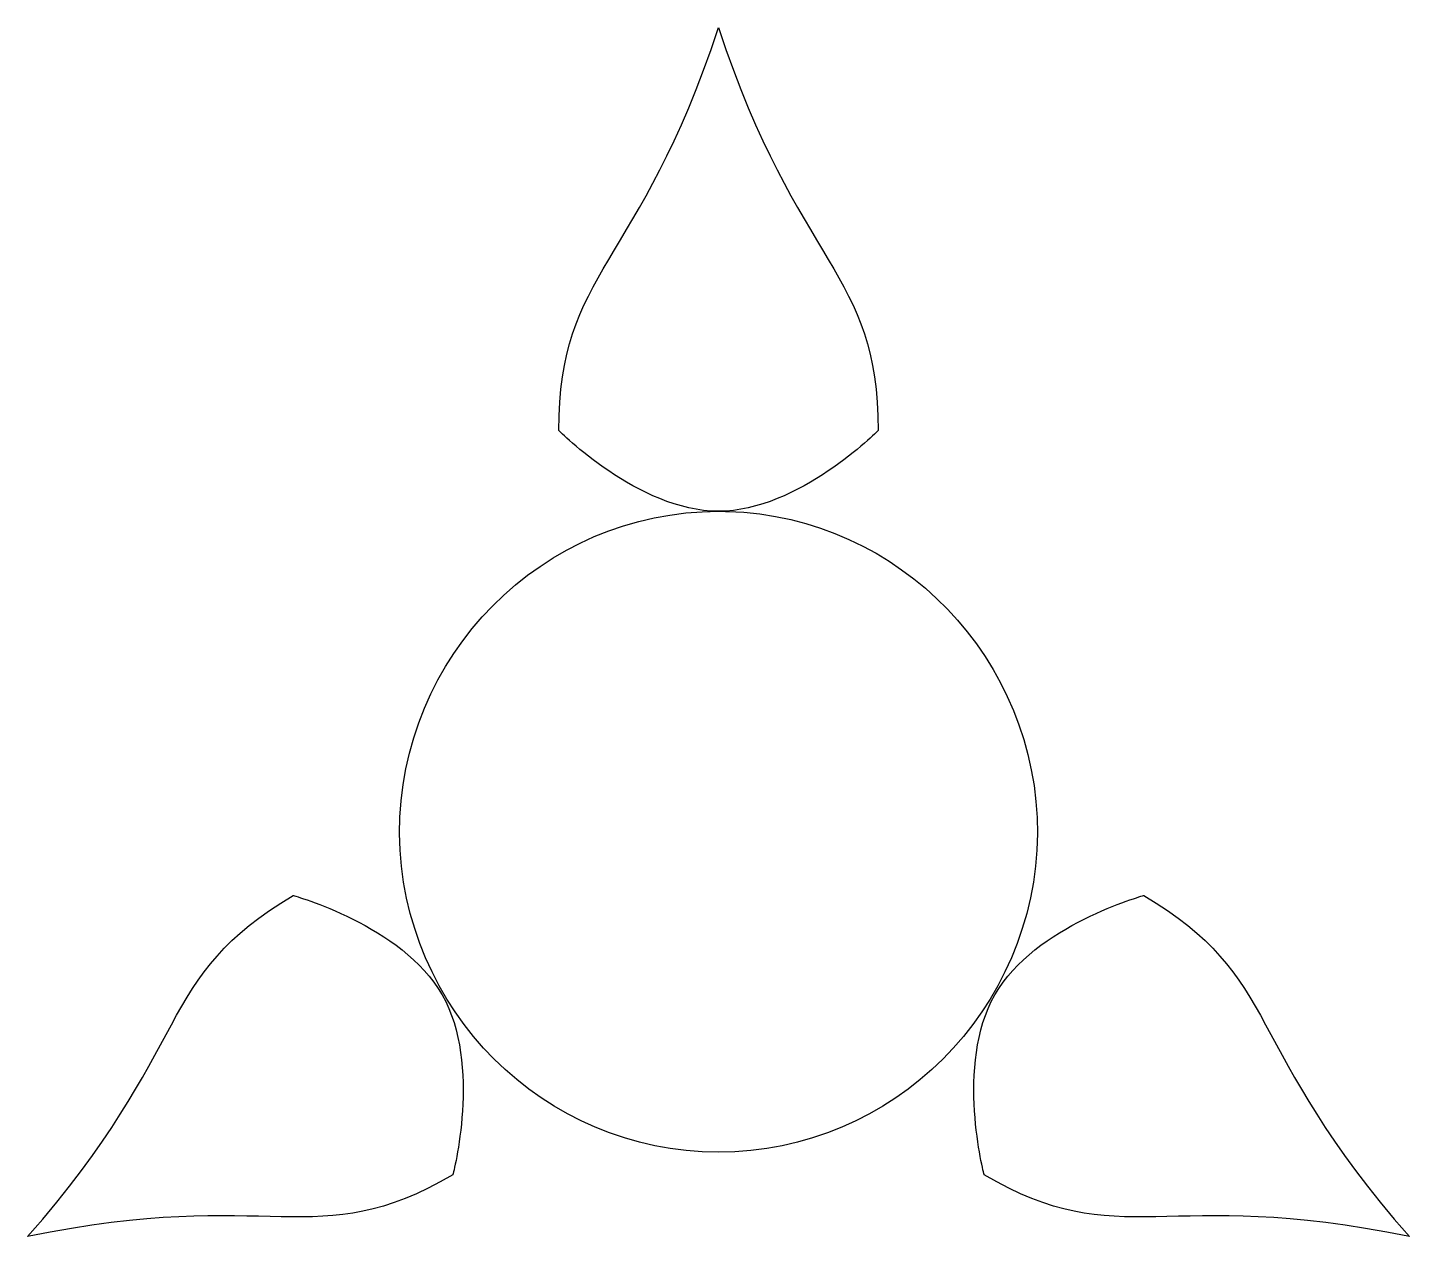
# Model space of a CAD drawing. Header units: centimetres. Extents: x -10.1 to 10.1, y -9.1 to 8.9.
import ezdxf

# ---------------------------------------------------------------- set-up
doc = ezdxf.new("R2010")
doc.units = ezdxf.units.CM
doc.header["$MEASUREMENT"] = 0
doc.layers.add('Layer 1', color=7, linetype='Continuous')

msp = doc.modelspace()

# ---------------------------------------------------------------- linework, layer by layer
at = {"layer": 'Layer 1'}
for points, knots in [([(0, 8.85527), (-1.1686, 5.31316), (-2.33771, 5.31316), (-2.33771, 2.95175), (-2.33771, 2.95175), (-2.33771, 2.95175), (-1.1686, 1.77105), (0, 1.77105), (0, 1.77105), (1.16856, 1.77105), (2.33771, 2.95175), (2.33771, 2.95175), (2.33771, 2.95175), (2.33771, 5.31316), (1.16856, 5.31316), (0, 8.85527)], [0, 0, 0, 0, 0.2, 0.2, 0.2, 0.2, 0.4, 0.4, 0.4, 0.4, 0.6, 0.6, 0.6, 0.6, 1, 1, 1, 1]), ([(0.13705, 1.7684), (0.09279, 1.76927), (0.04542, 1.77042), (0.00034, 1.77042), (0.00034, 1.77042), (-2.58081, 1.77042), (-4.67405, -0.34391), (-4.67405, -2.9518), (-4.67405, -2.9518), (-4.64357, -5.53692), (-2.55947, -7.61782), (0, -7.61782), (0, -7.61782), (2.55948, -7.61782), (4.64358, -5.53692), (4.67383, -2.95152), (4.67383, -2.95152), (4.67406, -0.39805), (2.663, 1.69322), (0.13719, 1.76817), (0.13719, 1.76817), (0.13719, 1.76817), (0.13705, 1.7684), (0.13705, 1.7684)], [0, 0, 0, 0, 0.14285714, 0.14285714, 0.14285714, 0.14285714, 0.28571429, 0.28571429, 0.28571429, 0.28571429, 0.42857143, 0.42857143, 0.42857143, 0.42857143, 0.57142857, 0.57142857, 0.57142857, 0.57142857, 0.71428571, 0.71428571, 0.71428571, 0.71428571, 1, 1, 1, 1]), ([(-6.22905, -3.85837), (-8.25311, -5.03907), (-7.66854, -6.06165), (-10.12031, -8.85527), (-10.12031, -8.85527), (-6.49994, -8.10679), (-5.91532, -9.12936), (-3.89126, -7.94866), (-3.89126, -7.94866), (-3.89126, -7.94866), (-3.4638, -6.33574), (-4.04812, -5.31316), (-4.04812, -5.31316), (-4.6324, -4.29059), (-6.22905, -3.85837), (-6.22905, -3.85837)], [0, 0, 0, 0, 0.2, 0.2, 0.2, 0.2, 0.4, 0.4, 0.4, 0.4, 0.6, 0.6, 0.6, 0.6, 1, 1, 1, 1]), ([(6.22905, -3.85837), (6.22905, -3.85837), (4.6324, -4.29059), (4.04813, -5.31316), (4.04813, -5.31316), (3.46385, -6.33573), (3.89127, -7.94866), (3.89127, -7.94866), (3.89127, -7.94866), (5.91533, -9.12936), (6.49991, -8.10679), (10.12032, -8.85527), (10.12032, -8.85527), (7.66851, -6.06164), (8.25312, -5.03907), (6.22906, -3.85837), (6.22906, -3.85837), (6.22906, -3.85837), (6.22905, -3.85837), (6.22905, -3.85837)], [0, 0, 0, 0, 0.16666667, 0.16666667, 0.16666667, 0.16666667, 0.33333333, 0.33333333, 0.33333333, 0.33333333, 0.5, 0.5, 0.5, 0.5, 0.66666667, 0.66666667, 0.66666667, 0.66666667, 1, 1, 1, 1])]:
    msp.add_open_spline(points, degree=3, knots=knots, dxfattribs=at)

doc.saveas('drawing.dxf')
